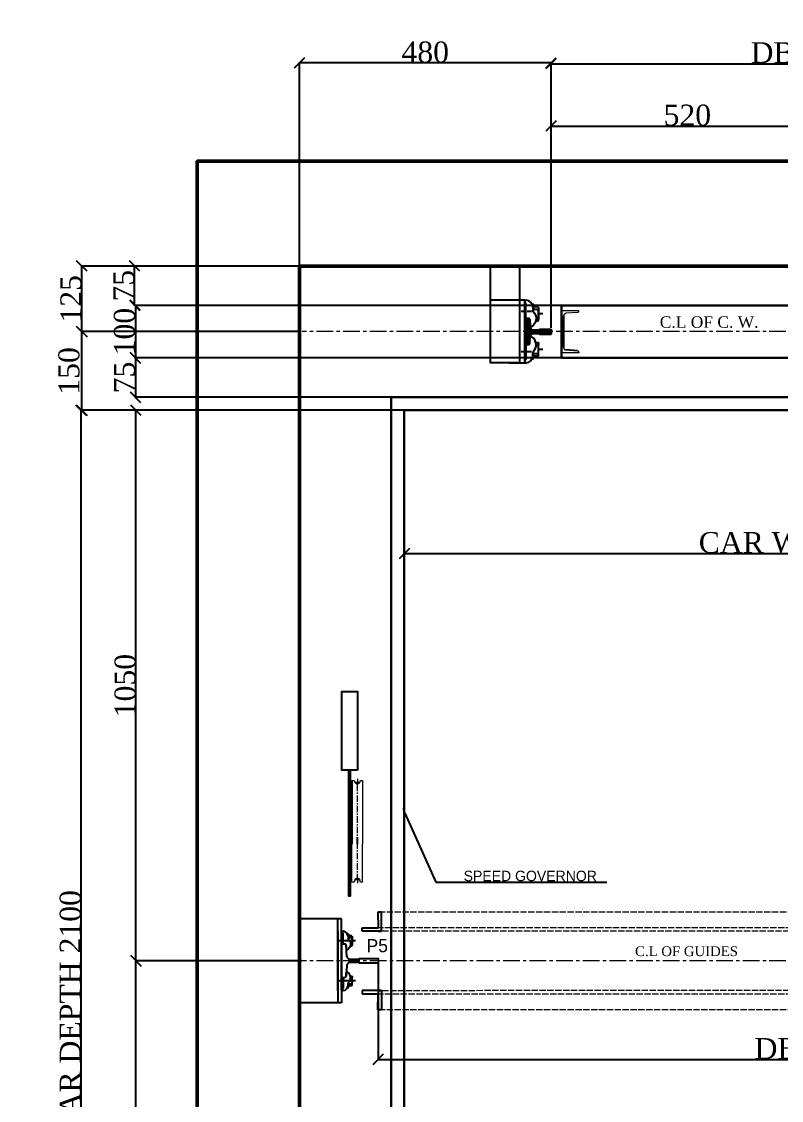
# Model space of a CAD drawing. Header units: millimetres. Extents: x 130 to 3177, y -145 to 3751.
# Drawn here: x 130 to 1579, y 1607 to 3665 of the extents above; entities that cross this region are included whole.
import ezdxf
from ezdxf import colors
from ezdxf.entities.mleader import LeaderData, LeaderLine
from ezdxf.math import Vec2, Vec3

# ---------------------------------------------------------------- set-up
doc = ezdxf.new("R2010")
doc.units = ezdxf.units.MM
for name, pattern in [('ACAD_ISO02W100', [15, 12, -3]), ('ACAD_ISO10W100', [18, 12, -3, 0, -3]), ('CENTER', [50.8, 31.75, -6.35, 6.35, -6.35])]:
    doc.linetypes.add(name, pattern=pattern)
for name, color, linetype in [('7', 6, 'ACAD_ISO10W100'), ('PDF_0', 7, 'Continuous'), ('PDF_gide rail', 7, 'Continuous')]:
    doc.layers.add(name, color=color, linetype=linetype)
for name, color, linetype, lineweight in [('CL', 2, 'CENTER', 0), ('DL', 8, 'ACAD_ISO02W100', 0), ('step&guides', 3, 'Continuous', 30), ('Wall', 1, 'Continuous', 50)]:
    doc.layers.add(name, color=color, linetype=linetype, lineweight=lineweight)
doc.styles.add('nassar2', font='cent.shx', dxfattribs={"height": 60})
doc.styles.add('top', font='cent.shx', dxfattribs={"height": 40})
doc.dimstyles.new('top', dxfattribs={"dimtxt": 35, "dimasz": 20, "dimexe": 1.25, "dimexo": 0.625, "dimtad": 1, "dimtxsty": 'top', "dimblk": 'OBLIQUE', "dimcen": 2.5, "dimadec": 0, "dimazin": 0, "dimtfac": 1, "dimtmove": 0, "dimatfit": 3, "dimldrblk": 'OBLIQUE', "dimfxl": 1, "dimarcsym": 0})
pattern_1 = [(45, (19174.27063, -6297.71146), (-0.08838834765, 0.08838834765), [])]

# ---------------------------------------------------------------- blocks, each defined once
blk = doc.blocks.new('_Oblique')
at = {"color": 0, "linetype": 'ByBlock', "lineweight": -2}
blk.add_line((-0.5, -0.5), (0.5, 0.5), dxfattribs=at)
blk = doc.blocks.new('*D35')
at = {"color": 0, "lineweight": -2, "transparency": 16777216}
for p, q in [((1139.9, 3199.2), (1139.9, 3466.8)), ((1139.9, 3465.6), (1659.9, 3465.6)), ((1659.9, 3431.2), (1659.9, 3466.8))]:
    blk.add_line(p, q, dxfattribs=at)
at = {"layer": 'Defpoints', "color": 0, "transparency": 16777216}
for p in [(1659.9, 3465.6), (1659.9, 3430.5), (1139.9, 3198.6)]:
    blk.add_point(p, dxfattribs=at)
at = {"color": 0, "lineweight": -2, "transparency": 16777216, "xscale": 20, "yscale": 20, "zscale": 20, "rotation": 180}
blk.add_blockref('_Oblique', (1139.9, 3465.6), dxfattribs=at)
at = {"color": 0, "lineweight": -2, "transparency": 16777216, "xscale": 20, "yscale": 20, "zscale": 20}
blk.add_blockref('_Oblique', (1659.9, 3465.6), dxfattribs=at)
at = {"color": 0, "transparency": 16777216, "insert": (1399.9, 3486.2), "char_height": 40, "attachment_point": 5, "style": 'top'}
blk.add_mtext('520', dxfattribs=at)
blk = doc.blocks.new('*D37')
at = {"color": 0, "lineweight": -2, "transparency": 16777216}
for p, q in [((1139.9, 3104), (1139.9, 3585.9)), ((1139.9, 3584.6), (2179.9, 3584.6)), ((2179.9, 3104), (2179.9, 3585.9))]:
    blk.add_line(p, q, dxfattribs=at)
at = {"layer": 'Defpoints', "color": 0, "transparency": 16777216}
for p in [(2179.9, 3584.6), (1139.9, 3103.4), (2179.9, 3103.4)]:
    blk.add_point(p, dxfattribs=at)
at = {"color": 0, "lineweight": -2, "transparency": 16777216, "xscale": 20, "yscale": 20, "zscale": 20, "rotation": 180}
blk.add_blockref('_Oblique', (1139.9, 3584.6), dxfattribs=at)
at = {"color": 0, "lineweight": -2, "transparency": 16777216, "xscale": 20, "yscale": 20, "zscale": 20}
blk.add_blockref('_Oblique', (2179.9, 3584.6), dxfattribs=at)
at = {"color": 0, "transparency": 16777216, "insert": (1659.9, 3605.2), "char_height": 40, "attachment_point": 5, "style": 'top'}
blk.add_mtext('DBG  1040', dxfattribs=at)
blk = doc.blocks.new('*D38')
at = {"color": 0, "lineweight": -2, "transparency": 16777216}
for p, q in [((659.9, 3074.2), (659.9, 3587.1)), ((1139.9, 3585.9), (659.9, 3585.9)), ((1139.9, 3081.1), (1139.9, 3587.1))]:
    blk.add_line(p, q, dxfattribs=at)
at = {"layer": 'Defpoints', "color": 0, "transparency": 16777216}
for p in [(659.9, 3585.9), (659.9, 3073.6), (1139.9, 3080.4)]:
    blk.add_point(p, dxfattribs=at)
at = {"color": 0, "lineweight": -2, "transparency": 16777216, "xscale": 20, "yscale": 20, "zscale": 20, "rotation": 180}
blk.add_blockref('_Oblique', (659.9, 3585.9), dxfattribs=at)
at = {"color": 0, "lineweight": -2, "transparency": 16777216, "xscale": 20, "yscale": 20, "zscale": 20}
blk.add_blockref('_Oblique', (1139.9, 3585.9), dxfattribs=at)
at = {"color": 0, "transparency": 16777216, "insert": (899.9, 3606.5), "char_height": 40, "attachment_point": 5, "style": 'top'}
blk.add_mtext('480', dxfattribs=at)
blk = doc.blocks.new('*D51')
at = {"color": 0, "lineweight": -2, "transparency": 16777216}
for p, q in [((859.2, 2923.6), (242.3, 2923.6)), ((243.5, 823.6), (243.5, 2923.6)), ((1159.2, 823.6), (242.3, 823.6))]:
    blk.add_line(p, q, dxfattribs=at)
at = {"layer": 'Defpoints', "color": 0, "transparency": 16777216}
for p in [(243.5, 2923.6), (859.9, 2923.6), (1159.9, 823.6)]:
    blk.add_point(p, dxfattribs=at)
at = {"color": 0, "lineweight": -2, "transparency": 16777216, "xscale": 20, "yscale": 20, "zscale": 20}
for p, rotation in [((243.5, 2923.6), 90), ((243.5, 823.6), 270)]:
    blk.add_blockref('_Oblique', p, dxfattribs=dict(at, rotation=rotation))
at = {"color": 0, "transparency": 16777216, "insert": (222.9, 1773.6), "char_height": 40, "attachment_point": 5, "rotation": 90, "style": 'top'}
blk.add_mtext('CAR DEPTH 2100', dxfattribs=at)
blk = doc.blocks.new('*D61')
at = {"color": 0, "lineweight": -2, "transparency": 16777216}
for p, q in [((664.2, 1873.6), (346.9, 1873.6)), ((348.1, 823.6), (348.1, 1873.6)), ((464.2, 823.6), (346.9, 823.6))]:
    blk.add_line(p, q, dxfattribs=at)
at = {"layer": 'Defpoints', "color": 0, "transparency": 16777216}
for p in [(348.1, 1873.6), (664.9, 1873.6), (464.9, 823.6)]:
    blk.add_point(p, dxfattribs=at)
at = {"color": 0, "lineweight": -2, "transparency": 16777216, "xscale": 20, "yscale": 20, "zscale": 20}
for p, rotation in [((348.1, 1873.6), 90), ((348.1, 823.6), 270)]:
    blk.add_blockref('_Oblique', p, dxfattribs=dict(at, rotation=rotation))
at = {"color": 0, "transparency": 16777216, "insert": (327.5, 1198.6), "char_height": 40, "attachment_point": 5, "rotation": 90, "style": 'top'}
blk.add_mtext('1050', dxfattribs=at)
blk = doc.blocks.new('*D52')
at = {"color": 0, "lineweight": -2, "transparency": 16777216}
for p, q in [((464.2, 2923.6), (346.9, 2923.6)), ((348.1, 1873.6), (348.1, 2923.6)), ((464.2, 1873.6), (346.9, 1873.6))]:
    blk.add_line(p, q, dxfattribs=at)
at = {"layer": 'Defpoints', "color": 0, "transparency": 16777216}
for p in [(348.1, 2923.6), (464.9, 2923.6), (464.9, 1873.6)]:
    blk.add_point(p, dxfattribs=at)
at = {"color": 0, "lineweight": -2, "transparency": 16777216, "xscale": 20, "yscale": 20, "zscale": 20}
for p, rotation in [((348.1, 2923.6), 90), ((348.1, 1873.6), 270)]:
    blk.add_blockref('_Oblique', p, dxfattribs=dict(at, rotation=rotation))
at = {"color": 0, "transparency": 16777216, "insert": (327.5, 2398.6), "char_height": 40, "attachment_point": 5, "rotation": 90, "style": 'top'}
blk.add_mtext('1050', dxfattribs=at)
blk = doc.blocks.new('*D53')
at = {"color": 0, "lineweight": -2, "transparency": 16777216}
for p, q in [((659.2, 3198.6), (243.5, 3198.6)), ((244.8, 3073.6), (244.8, 3198.6)), ((659.2, 3073.6), (243.5, 3073.6))]:
    blk.add_line(p, q, dxfattribs=at)
at = {"layer": 'Defpoints', "color": 0, "transparency": 16777216}
for p in [(244.8, 3198.6), (659.9, 3198.6), (659.9, 3073.6)]:
    blk.add_point(p, dxfattribs=at)
at = {"color": 0, "lineweight": -2, "transparency": 16777216, "xscale": 20, "yscale": 20, "zscale": 20}
for p, rotation in [((244.8, 3198.6), 90), ((244.8, 3073.6), 270)]:
    blk.add_blockref('_Oblique', p, dxfattribs=dict(at, rotation=rotation))
at = {"color": 0, "transparency": 16777216, "insert": (224.2, 3136.1), "char_height": 40, "attachment_point": 5, "rotation": 90, "style": 'top'}
blk.add_mtext('125', dxfattribs=at)
blk = doc.blocks.new('*D62')
at = {"color": 0, "lineweight": -2, "transparency": 16777216}
for p, q in [((2509.9, 1877.5), (2509.9, 1684.2)), ((809.9, 1868.5), (809.9, 1684.2)), ((809.9, 1685.5), (2509.9, 1685.5))]:
    blk.add_line(p, q, dxfattribs=at)
at = {"layer": 'Defpoints', "color": 0, "transparency": 16777216}
for p in [(2509.9, 1878.1), (809.9, 1869.1), (2509.9, 1685.5)]:
    blk.add_point(p, dxfattribs=at)
at = {"color": 0, "lineweight": -2, "transparency": 16777216, "xscale": 20, "yscale": 20, "zscale": 20, "rotation": 180}
blk.add_blockref('_Oblique', (809.9, 1685.5), dxfattribs=at)
at = {"color": 0, "lineweight": -2, "transparency": 16777216, "xscale": 20, "yscale": 20, "zscale": 20}
blk.add_blockref('_Oblique', (2509.9, 1685.5), dxfattribs=at)
at = {"color": 0, "transparency": 16777216, "insert": (1659.9, 1706.1), "char_height": 40, "attachment_point": 5, "style": 'top'}
blk.add_mtext('DBG 1700', dxfattribs=at)
blk = doc.blocks.new('*D63')
at = {"color": 0, "lineweight": -2, "transparency": 16777216}
for p, q in [((859.9, 2923), (859.9, 2649)), ((2459.9, 2923), (2459.9, 2649)), ((859.9, 2650.3), (2459.9, 2650.3))]:
    blk.add_line(p, q, dxfattribs=at)
at = {"layer": 'Defpoints', "color": 0, "transparency": 16777216}
for p in [(859.9, 2923.6), (2459.9, 2923.6), (2459.9, 2650.3)]:
    blk.add_point(p, dxfattribs=at)
at = {"color": 0, "lineweight": -2, "transparency": 16777216, "xscale": 20, "yscale": 20, "zscale": 20, "rotation": 180}
blk.add_blockref('_Oblique', (859.9, 2650.3), dxfattribs=at)
at = {"color": 0, "lineweight": -2, "transparency": 16777216, "xscale": 20, "yscale": 20, "zscale": 20}
blk.add_blockref('_Oblique', (2459.9, 2650.3), dxfattribs=at)
at = {"color": 0, "transparency": 16777216, "insert": (1659.9, 2670.9), "char_height": 40, "attachment_point": 5, "style": 'top'}
blk.add_mtext('CAR WIDTH 1600', dxfattribs=at)
blk = doc.blocks.new('*D55')
at = {"color": 0, "lineweight": -2, "transparency": 16777216}
for p, q in [((299, 3073.6), (243.5, 3073.6)), ((244.8, 2923.6), (244.8, 3073.6)), ((859.2, 2923.6), (243.5, 2923.6))]:
    blk.add_line(p, q, dxfattribs=at)
at = {"layer": 'Defpoints', "color": 0, "transparency": 16777216}
for p in [(244.8, 3073.6), (299.6, 3073.6), (859.9, 2923.6)]:
    blk.add_point(p, dxfattribs=at)
at = {"color": 0, "lineweight": -2, "transparency": 16777216, "xscale": 20, "yscale": 20, "zscale": 20}
for p, rotation in [((244.8, 3073.6), 90), ((244.8, 2923.6), 270)]:
    blk.add_blockref('_Oblique', p, dxfattribs=dict(at, rotation=rotation))
at = {"color": 0, "transparency": 16777216, "insert": (220.4, 2998.6), "char_height": 40, "attachment_point": 5, "rotation": 90, "style": 'top'}
blk.add_mtext('150', dxfattribs=at)
blk = doc.blocks.new('*D64')
at = {"color": 0, "lineweight": -2, "transparency": 16777216}
for p, q in [((1159.2, 3123.6), (345.6, 3123.6)), ((346.9, 3123.6), (346.9, 3023.6)), ((1159.2, 3023.6), (345.6, 3023.6))]:
    blk.add_line(p, q, dxfattribs=at)
at = {"layer": 'Defpoints', "color": 0, "transparency": 16777216}
for p in [(1159.9, 3123.6), (346.9, 3023.6), (1159.9, 3023.6)]:
    blk.add_point(p, dxfattribs=at)
at = {"color": 0, "lineweight": -2, "transparency": 16777216, "xscale": 20, "yscale": 20, "zscale": 20}
for p, rotation in [((346.9, 3123.6), 90), ((346.9, 3023.6), 270)]:
    blk.add_blockref('_Oblique', p, dxfattribs=dict(at, rotation=rotation))
at = {"color": 0, "transparency": 16777216, "insert": (326.3, 3073.6), "char_height": 40, "attachment_point": 5, "rotation": 90, "style": 'top'}
blk.add_mtext('100', dxfattribs=at)
blk = doc.blocks.new('*D65')
at = {"color": 0, "lineweight": -2, "transparency": 16777216}
for p, q in [((1159.2, 3023.6), (345.6, 3023.6)), ((346.9, 3023.6), (346.9, 2948.6)), ((834.2, 2948.6), (345.6, 2948.6))]:
    blk.add_line(p, q, dxfattribs=at)
at = {"layer": 'Defpoints', "color": 0, "transparency": 16777216}
for p in [(1159.9, 3023.6), (346.9, 2948.6), (834.9, 2948.6)]:
    blk.add_point(p, dxfattribs=at)
at = {"color": 0, "lineweight": -2, "transparency": 16777216, "xscale": 20, "yscale": 20, "zscale": 20}
for p, rotation in [((346.9, 3023.6), 90), ((346.9, 2948.6), 270)]:
    blk.add_blockref('_Oblique', p, dxfattribs=dict(at, rotation=rotation))
at = {"color": 0, "transparency": 16777216, "insert": (326.3, 2986.1), "char_height": 40, "attachment_point": 5, "rotation": 90, "style": 'top'}
blk.add_mtext('75', dxfattribs=at)
blk = doc.blocks.new('*D56')
at = {"color": 0, "lineweight": -2, "transparency": 16777216}
for p, q in [((368.1, 3198.6), (344.4, 3198.6)), ((345.6, 3123.6), (345.6, 3198.6)), ((346.3, 3123.6), (346.9, 3123.6))]:
    blk.add_line(p, q, dxfattribs=at)
at = {"layer": 'Defpoints', "color": 0, "transparency": 16777216}
for p in [(345.6, 3198.6), (368.8, 3198.6), (345.6, 3123.6)]:
    blk.add_point(p, dxfattribs=at)
at = {"color": 0, "lineweight": -2, "transparency": 16777216, "xscale": 20, "yscale": 20, "zscale": 20}
for p, rotation in [((345.6, 3198.6), 90), ((345.6, 3123.6), 270)]:
    blk.add_blockref('_Oblique', p, dxfattribs=dict(at, rotation=rotation))
at = {"color": 0, "transparency": 16777216, "insert": (325, 3161.1), "char_height": 40, "attachment_point": 5, "rotation": 90, "style": 'top'}
blk.add_mtext('75', dxfattribs=at)

msp = doc.modelspace()

# ---------------------------------------------------------------- hatches: boundary and pattern name
h = msp.add_hatch()
h.set_pattern_fill('ANSI31', color=256)
h.set_pattern_definition(pattern_1)
h.paths.add_polyline_path([(1089.853, 3098.702), (1095.152, 3098.702, -0.26508525), (1098.653, 3096.018), (1100.467, 3081.569, 0.36605419), (1105.045, 3077.334), (1117.625, 3077.334), (1117.625, 3078.234), (1139.853, 3078.234), (1139.853, 3073.702), (1089.853, 3073.702)])
h = msp.add_hatch()
h.set_pattern_fill('ANSI31', color=256)
h.set_pattern_definition(pattern_1)
edge = h.paths.add_edge_path()
edge.add_line((1089.853, 3048.23), (1095.152, 3048.23))
edge.add_arc((1094.548, 3052.643), 4.453, 277.78596, 337.173125)
edge.add_line((1098.653, 3050.915), (1100.467, 3065.363))
edge.add_arc((1105.261, 3064.773), 4.83, 452.566246, 532.987701, ccw=False)
edge.add_line((1105.045, 3069.599), (1117.625, 3069.599))
edge.add_line((1117.625, 3069.599), (1117.625, 3068.698))
edge.add_line((1117.625, 3068.698), (1139.853, 3068.698))
edge.add_line((1139.853, 3068.698), (1139.853, 3073.702))
edge.add_line((1139.853, 3073.702), (1089.853, 3073.702))
edge.add_line((1089.853, 3073.702), (1089.853, 3048.23))

# ---------------------------------------------------------------- linework, layer by layer
for p, q in [((664.853, 3198.584), (2654.853, 3198.584)), ((1089.853, 3098.466), (1089.853, 3133.518)), ((1095.152, 3098.702), (1089.853, 3098.702)), ((1089.853, 3098.466), (1089.853, 3048.466)), ((1163.629, 3103.302), (1163.629, 3043.356)), ((1105.045, 3077.334), (1117.625, 3077.334)), ((1105.045, 3069.982), (1117.625, 3069.982)), ((1117.625, 3077.334), (1117.625, 3078.352)), ((1117.625, 3078.352), (1139.853, 3078.352)), ((1117.625, 3078.234), (1139.853, 3078.234)), ((1117.625, 3070.071), (1117.625, 3069.052)), ((1117.625, 3069.052), (1139.853, 3069.052)), ((1117.625, 3068.934), (1139.853, 3068.934)), ((1139.853, 3078.352), (1139.853, 3069.052)), ((1139.853, 3078.352), (1139.853, 3069.052)), ((1139.853, 3069.052), (1139.853, 3078.352)), ((1139.853, 3078.234), (1139.853, 3068.934)), ((1139.853, 3078.234), (1139.853, 3068.934)), ((1095.152, 3048.702), (1089.853, 3048.702)), ((1089.853, 3048.466), (1089.853, 3013.886)), ((1095.152, 3048.702), (1089.988, 3048.702)), ((759.99, 2217.722), (759.99, 2096.057)), ((770.523, 2096.057), (770.523, 2109.383)), ((739.853, 1953.584), (659.853, 1953.584)), ((739.853, 1906.084), (739.853, 1841.084)), ((809.853, 1878.084), (809.853, 1869.084)), ((739.853, 1793.584), (659.853, 1793.584))]:
    msp.add_line(p, q)
at = {"ltscale": 5, "transparency": 33554666}
for p, q in [((816.371, 1966.659), (809.797, 1966.649)), ((809.797, 1966.649), (809.843, 1936.702)), ((816.427, 1930.138), (816.371, 1966.659)), ((779.896, 1936.656), (809.843, 1936.702)), ((779.906, 1930.082), (779.896, 1936.656)), ((816.427, 1930.138), (779.906, 1930.082)), ((809.853, 1930.128), (816.427, 1930.138)), ((779.906, 1817.086), (779.896, 1810.513)), ((779.896, 1810.513), (809.843, 1810.467)), ((816.427, 1817.03), (779.906, 1817.086)), ((809.853, 1817.04), (816.427, 1817.03)), ((816.427, 1817.03), (816.371, 1780.51)), ((809.797, 1780.52), (809.843, 1810.467)), ((816.371, 1780.51), (809.797, 1780.52))]:
    msp.add_line(p, q, dxfattribs=at)
for points in [[(1079.853, 3013.886), (1024.441, 3013.886), (1024.441, 3198.584), (1079.853, 3198.584)], [(770.55, 2237.3), (740.55, 2237.3), (740.55, 2387.3), (770.55, 2387.3)], [(757.542, 2237.3), (753.558, 2237.3), (753.562, 1997.67), (757.546, 1997.67)]]:
    msp.add_lwpolyline(points, close=True)
for points in [[(1089.853, 3133.518), (1024.441, 3133.518)], [(1089.853, 3013.65), (1059.853, 3013.65)]]:
    msp.add_lwpolyline(points)
at = {"color": 7, "linetype": 'Continuous', "lineweight": 20, "true_color": 0x000007}
for points in [[(759.99, 2217.722), (764.203, 2217.722), (765.783, 2214.035)], [(770.523, 2220.882), (770.523, 2213.509), (766.837, 2213.509)], [(770.523, 2210.875), (770.523, 2213.509), (770.523, 2213.509)], [(773.683, 2213.509), (770.523, 2213.509), (770.523, 2213.509)], [(770.523, 2197.181), (770.523, 2210.875), (770.523, 2210.875)], [(775.264, 2214.035), (776.317, 2217.722), (780.004, 2217.722), (780.004, 2096.057)], [(770.523, 2191.914), (770.523, 2194.548), (770.523, 2194.548)], [(770.523, 2177.167), (770.523, 2189.281), (770.523, 2189.281)], [(770.523, 2171.9), (770.523, 2174.534), (770.523, 2174.534)], [(770.523, 2157.153), (770.523, 2169.267), (770.523, 2169.267)], [(770.523, 2151.886), (770.523, 2154.519), (770.523, 2154.519)], [(770.523, 2137.139), (770.523, 2149.779), (770.523, 2149.779)], [(770.523, 2131.872), (770.523, 2134.505), (770.523, 2134.505)], [(770.523, 2117.124), (770.523, 2129.238), (770.523, 2129.238)], [(770.523, 2111.858), (770.523, 2114.491), (770.523, 2114.491)], [(759.99, 2023.901), (759.99, 2096.057), (759.99, 2096.057)], [(770.523, 2087.103), (770.523, 2096.057), (770.523, 2096.057)], [(770.523, 2082.363), (770.523, 2084.996), (770.523, 2084.996)], [(770.523, 2067.616), (770.523, 2079.73), (770.523, 2079.73)], [(780.004, 2023.901), (780.004, 2096.057), (780.004, 2096.057), (780.004, 2096.057)], [(770.523, 2062.349), (770.523, 2064.456), (770.523, 2064.456)], [(770.523, 2047.075), (770.523, 2059.715), (770.523, 2059.715)], [(770.523, 2042.335), (770.523, 2044.968), (770.523, 2044.968)], [(770.523, 2030.748), (770.523, 2039.701), (770.523, 2039.701)], [(765.783, 2027.587), (764.203, 2023.901), (759.99, 2023.901)], [(770.523, 2030.748), (770.523, 2028.114), (766.837, 2028.114)], [(773.683, 2028.114), (770.523, 2028.114), (770.523, 2021.794)], [(780.004, 2023.901), (776.317, 2023.901), (775.264, 2027.587)]]:
    msp.add_lwpolyline(points, dxfattribs=at)
for points in [[(770.523, 2210.875), (768.417, 2210.875), (766.31, 2212.455), (765.783, 2214.562)], [(775.264, 2214.562), (774.737, 2212.455), (772.63, 2210.875), (770.523, 2210.875)], [(765.783, 2028.114), (766.31, 2030.221), (768.417, 2031.274), (770.523, 2031.274)], [(770.523, 2031.274), (772.63, 2031.274), (774.737, 2030.221), (775.264, 2028.114)]]:
    msp.add_open_spline(points, degree=3, dxfattribs=at)
at = {"color": 7, "linetype": 'Continuous', "lineweight": 20}
msp.add_open_spline([(770.523, 2031.274), (772.63, 2031.274), (774.737, 2030.221), (775.264, 2028.114)], degree=3, dxfattribs=at)
at = {"layer": 'CL'}
for p, q in [((2654.853, 3073.584), (664.853, 3073.584)), ((2654.853, 1873.584), (664.853, 1873.584))]:
    msp.add_line(p, q, dxfattribs=at)
at = {"layer": 'DL'}
for p, q in [((2503.335, 1966.659), (809.797, 1966.395)), ((2530.027, 1936.671), (779.896, 1936.341)), ((2539.8, 1930.138), (779.906, 1930.082)), ((2539.8, 1817.03), (779.905, 1816.754)), ((2530.027, 1810.498), (809.843, 1810.284)), ((2503.335, 1780.51), (814.322, 1780.254))]:
    msp.add_line(p, q, dxfattribs=at)
at = {"layer": 'PDF_0', "lineweight": 25}
for points in [[(1089.853, 3133.518), (1092.354, 3133.518)], [(1089.853, 3130.054), (1089.853, 3016.878)], [(1089.853, 3016.878), (1089.853, 3130.054)], [(1089.853, 3130.054), (1089.853, 3016.878)], [(1093.182, 3111.713), (1083.168, 3111.713)], [(1091.866, 3100.811), (1091.866, 3126.684)], [(1095.117, 3111.713), (1094.078, 3111.713)], [(1102.384, 3111.713), (1095.743, 3111.713)], [(1105.047, 3120.338), (1105.047, 3114.48)], [(1115.298, 3120.826), (1106.023, 3120.826)], [(1115.298, 3107.645), (1114.322, 3107.645)], [(1116.254, 3118.185), (1116.254, 3096.705)], [(1124.086, 3107.645), (1116.275, 3107.645)], [(1124.086, 3107.645), (1116.275, 3107.645)], [(1097.236, 3098.858), (1095.283, 3098.858), (1092.667, 3098.947)], [(1099.189, 3096.417), (1100.165, 3084.701)], [(1111.393, 3099.346), (1115.298, 3099.346)], [(1091.866, 3046.594), (1091.866, 3020.721)], [(1097.236, 3048.547), (1095.283, 3048.547), (1092.667, 3048.458)], [(1099.189, 3050.988), (1100.165, 3062.704)], [(1111.393, 3048.058), (1115.298, 3048.058)], [(1116.254, 3029.22), (1116.254, 3050.699)], [(1093.182, 3035.221), (1083.168, 3035.221)], [(1095.117, 3035.221), (1094.078, 3035.221)], [(1102.384, 3035.221), (1095.743, 3035.221)], [(1105.047, 3027.067), (1105.047, 3032.925)], [(1115.298, 3026.579), (1106.023, 3026.579)], [(1115.298, 3039.76), (1114.322, 3039.76)], [(1124.086, 3039.76), (1116.275, 3039.76)], [(1124.086, 3039.76), (1116.275, 3039.76)], [(1190.534, 3037.22), (1167.877, 3038.636)], [(1089.853, 3013.886), (1092.354, 3013.886)], [(733.361, 1816.996), (733.361, 1953.584)], [(739.853, 1816.996), (739.853, 1953.584)], [(733.361, 1930.172), (733.361, 1816.996)], [(733.361, 1816.996), (733.361, 1930.172)], [(733.361, 1930.172), (733.361, 1816.996)], [(733.361, 1930.172), (733.361, 1793.584)], [(739.853, 1930.172), (739.853, 1816.996)], [(739.853, 1930.172), (743.66, 1930.172)], [(739.853, 1930.172), (739.853, 1793.584)], [(741.237, 1927.404), (739.853, 1927.404)], [(742.622, 1930.172), (742.622, 1930.172)], [(743.314, 1906.985), (743.314, 1925.327)], [(752.658, 1920.828), (752.658, 1916.675)], [(759.925, 1921.174), (753.35, 1921.174)], [(760.603, 1919.302), (760.603, 1904.075)], [(733.624, 1911.83), (732.585, 1911.83)], [(740.891, 1911.83), (734.25, 1911.83)], [(742.276, 1911.83), (741.583, 1911.83)], [(749.889, 1911.83), (742.968, 1911.83)], [(747.121, 1905.601), (745.736, 1905.601), (743.889, 1905.76)], [(748.963, 1902.758), (749.333, 1895.572)], [(749.197, 1895.565), (749.197, 1895.565)], [(751.273, 1911.83), (750.235, 1911.83)], [(758.541, 1911.83), (751.62, 1911.83)], [(757.157, 1905.947), (759.925, 1905.947)], [(759.925, 1911.83), (758.887, 1911.83)], [(767.193, 1911.83), (760.271, 1911.83)], [(733.624, 1835.338), (732.585, 1835.338)], [(740.891, 1835.338), (734.25, 1835.338)], [(742.276, 1835.338), (741.583, 1835.338)], [(749.889, 1835.338), (742.968, 1835.338)], [(743.314, 1840.183), (743.314, 1821.841)], [(748.963, 1844.41), (749.333, 1851.597)], [(749.197, 1851.604), (749.197, 1851.604)], [(751.273, 1835.338), (750.235, 1835.338)], [(758.541, 1835.338), (751.62, 1835.338)], [(757.157, 1841.222), (759.925, 1841.222)], [(759.925, 1835.338), (758.887, 1835.338)], [(767.193, 1835.338), (760.271, 1835.338)], [(760.603, 1827.866), (760.603, 1843.094)], [(741.237, 1819.765), (739.853, 1819.765)], [(739.853, 1816.996), (743.66, 1816.996)], [(742.622, 1816.996), (742.622, 1816.996)], [(752.658, 1826.34), (752.658, 1830.493)], [(759.925, 1825.994), (753.35, 1825.994)]]:
    msp.add_lwpolyline(points, dxfattribs=at)
for points in [[(1106.035, 3112.043, -0.4769017), (1103.07, 3083.591, -0.14500939), (1101.874, 3083.236)], [(1104.07, 3125.708), (1106.023, 3125.708), (1106.023, 3112.039, -0.19879356), (1105.047, 3114.235)], [(1115.302, 3120.427, -0.42555746), (1115.298, 3115.944), (1106.023, 3115.944)], [(1110.905, 3094.464), (1115.298, 3094.464, 0.42555746), (1115.302, 3098.948)], [(1106.035, 3035.362, 0.4769017), (1103.07, 3063.814, 0.14500939), (1101.874, 3064.168)], [(1110.905, 3052.94), (1115.298, 3052.94, -0.42555746), (1115.302, 3048.457)], [(1104.07, 3021.697), (1106.023, 3021.697), (1106.023, 3035.366, 0.19879356), (1105.047, 3033.169)], [(1115.302, 3026.977, 0.42555746), (1115.298, 3031.461), (1106.023, 3031.461)], [(753.358, 1914.948, -0.4769017), (751.256, 1894.778, -0.14500939), (750.408, 1894.526)], [(751.966, 1924.635), (753.35, 1924.635), (753.35, 1914.945, -0.19879356), (752.658, 1916.502)], [(759.928, 1920.892, -0.42555746), (759.925, 1917.713), (753.35, 1917.713)], [(756.811, 1902.486), (759.925, 1902.486, 0.42555746), (759.928, 1905.664)], [(753.358, 1832.221, 0.4769017), (751.256, 1852.391, 0.14500939), (750.408, 1852.642)], [(751.966, 1822.534), (753.35, 1822.534), (753.35, 1832.224, 0.19879356), (752.658, 1830.666)], [(756.811, 1844.682), (759.925, 1844.682, -0.42555746), (759.928, 1841.504)], [(759.928, 1826.277, 0.42555746), (759.925, 1829.455), (753.35, 1829.455)]]:
    msp.add_lwpolyline(points, format="xyb", dxfattribs=at)
at = {"layer": 'PDF_0', "lineweight": 13}
msp.add_lwpolyline([(1190.534, 3037.22), (1191.006, 3037.22), (1191.478, 3036.748), (1191.95, 3036.276), (1192.422, 3035.804), (1192.894, 3035.332), (1192.894, 3034.86), (1192.894, 3033.444), (1159.853, 3033.444), (1159.853, 3113.686), (1192.422, 3113.686), (1192.422, 3112.27), (1192.422, 3111.798), (1192.422, 3111.326), (1191.95, 3110.854), (1191.95, 3110.382), (1191.478, 3110.382), (1191.006, 3109.91), (1190.534, 3109.91), (1190.062, 3109.91), (1168.349, 3108.494)], dxfattribs=at)
at = {"layer": 'PDF_0', "lineweight": 25}
for centre, radius, start, end in [((1088.807, 3126.554), 3.062, 2.434631, 70.02521), ((1091.204, 3119.718), 13.848, 1.552295, 85.235699), ((1082.836, 3107.401), 33.439, 345.750386, 14.249614), ((1093.997, 3100.623), 2.139, 174.959214, 231.567757), ((1096.096, 3095.944), 3.129, 8.692489, 68.627127), ((1101.436, 3084.455), 1.295, 169.047572, 289.745947), ((1093.997, 3046.782), 2.139, 128.432243, 185.040786), ((1096.096, 3051.46), 3.129, 291.372873, 351.307511), ((1082.836, 3040.004), 33.439, 345.750386, 14.249614), ((1091.204, 3027.686), 13.848, 274.764301, 358.447705), ((1088.807, 3020.851), 3.062, 289.97479, 357.565369), ((741.145, 1925.235), 2.171, 2.434631, 87.565369), ((742.844, 1920.389), 9.817, 1.552295, 85.235699), ((736.912, 1911.657), 23.705, 345.750386, 14.249614), ((744.517, 1906.803), 1.217, 171.37106, 238.964463), ((746.601, 1903.152), 2.503, 19.297379, 78.009648), ((750.449, 1895.645), 1.119, 183.74321, 267.900618), ((750.449, 1851.524), 1.119, 92.099382, 176.25679), ((744.517, 1840.366), 1.217, 121.035537, 188.62894), ((736.912, 1835.511), 23.705, 345.750386, 14.249614), ((741.145, 1821.934), 2.171, 272.434631, 357.565369), ((742.844, 1826.779), 9.817, 274.764301, 358.447705)]:
    msp.add_arc(centre, radius, start, end, dxfattribs=at)
at = {"layer": 'PDF_0', "lineweight": 13}
for centre, radius, start, end in [((1169.671, 3102.551), 6.088, 102.536666, 172.915956), ((1168.673, 3043.649), 5.052, 183.31753, 266.638158)]:
    msp.add_arc(centre, radius, start, end, dxfattribs=at)
at = {"layer": 'PDF_gide rail', "lineweight": 25}
for points in [[(1098.653, 3096.018), (1100.439, 3081.497)], [(1098.653, 3051.387), (1100.439, 3065.908)], [(1098.653, 3051.387), (1100.439, 3065.908)], [(745.747, 1841.558), (739.853, 1841.084), (739.853, 1906.084), (739.853, 1906.084)], [(745.747, 1905.611), (739.853, 1906.084), (739.853, 1841.084), (739.853, 1841.084)], [(750.032, 1881.972), (748.963, 1903.98)], [(755.429, 1876.584), (774.582, 1876.584), (774.582, 1878.084), (809.853, 1878.084), (809.853, 1869.084), (774.582, 1869.084), (774.582, 1870.584), (755.429, 1870.584)], [(750.032, 1865.196), (748.963, 1844.41)]]:
    msp.add_lwpolyline(points, dxfattribs=at)
for centre, radius, start, end in [((1094.548, 3094.29), 4.453, 22.826875, 82.21404), ((1104.939, 3065.47), 4.514, 88.658898, 175.558563), ((1105.261, 3082.159), 4.83, 186.566958, 267.433754), ((1094.548, 3053.115), 4.453, 277.78596, 337.173125), ((1094.548, 3053.115), 4.453, 277.78596, 337.173125), ((745.07, 1901.608), 4.059, 16.461538, 80.409321), ((757.433, 1883.989), 7.671, 195.2431, 254.857488), ((757.433, 1863.179), 7.671, 105.142512, 164.7569), ((745.07, 1845.56), 4.059, 279.590679, 343.538462), ((745.07, 1845.56), 4.059, 279.590679, 343.538462)]:
    msp.add_arc(centre, radius, start, end, dxfattribs=at)
at = {"layer": 'step&guides'}
for p, q in [((834.853, 2948.584), (2484.853, 2948.584)), ((834.853, 2948.584), (834.853, 798.584)), ((859.853, 2923.584), (2459.853, 2923.584)), ((859.853, 2923.584), (859.853, 823.584))]:
    msp.add_line(p, q, dxfattribs=at)
msp.add_lwpolyline([(1159.853, 3023.584), (2159.853, 3023.565), (2159.853, 3123.565), (1159.853, 3123.584)], close=True, dxfattribs=at)
at = {"layer": 'Wall'}
for points in [[(2294.853, 498.584), (2854.853, 498.584), (2854.853, 3398.584), (464.853, 3398.584), (464.853, 498.584), (1024.853, 498.584)], [(1024.853, 698.584), (659.853, 698.584), (659.853, 3198.584), (2659.853, 3198.584), (2659.853, 698.584), (2294.853, 698.584)]]:
    msp.add_lwpolyline(points, dxfattribs=at)

# ---------------------------------------------------------------- texts
at = {"linetype": 'ACAD_ISO02W100', "ltscale": 4, "transparency": 33554666, "insert": (787.828, 1915.177), "char_height": 25, "attachment_point": 1}
msp.add_mtext_dynamic_manual_height_columns('P5', width=377.71746, gutter_width=125, heights=[0], dxfattribs=at)
at = {"layer": '7', "ltscale": 4, "attachment_point": 1}
for s, width, gutter_width, insert, char_height in [('{\\Fcent|c0;C.L OF C. W.}', 920.85121, 12.5, (1347.321, 3102.847), 22), ('{\\Fcadnw-1|c0;SPEED GOVERNOR}', 812.66208, 175, (973.192, 2045.593), 20), ('\\pxt1;{\\Fcent|c0;C.L OF GUIDES}', 686.44118, 9.318, (1300.224, 1901.346), 18.63605)]:
    msp.add_mtext_dynamic_manual_height_columns(s, width=width, gutter_width=gutter_width, heights=[0], dxfattribs=dict(at, insert=insert, char_height=char_height))

# ---------------------------------------------------------------- dimensions: what is measured, and where the dimension line sits
for base, p1, p2, text, picture, middle in [((2179.853, 3584.601), (1139.853, 3103.352), (2179.853, 3103.352), 'DBG  <>', '*D37', (1659.853, 3584.601)), ((2459.853, 2650.257), (859.853, 2923.584), (2459.853, 2923.584), 'CAR WIDTH <>', '*D63', (1659.853, 2650.257)), ((2509.853, 1685.462), (809.853, 1869.084), (2509.853, 1878.084), 'DBG <>', '*D62', (1659.853, 1685.462))]:
    dim = msp.add_linear_dim(base=base, p1=p1, p2=p2, text=text, dimstyle='top')
    dim.commit()
    dim.dimension.update_dxf_attribs({"geometry": picture, "text_midpoint": middle, "dimtype": 160})
for base, p1, p2, picture, middle in [((659.853, 3585.851), (1139.853, 3080.428), (659.853, 3073.584), '*D38', (899.853, 3585.851)), ((1659.853, 3465.568), (1139.853, 3198.584), (1659.853, 3430.532), '*D35', (1399.853, 3465.568))]:
    dim = msp.add_linear_dim(base=base, p1=p1, p2=p2, dimstyle='top')
    dim.commit()
    dim.dimension.update_dxf_attribs({"geometry": picture, "text_midpoint": middle, "dimtype": 160})
for base, p1, p2, picture, middle in [((244.796, 3198.584), (659.853, 3073.584), (659.853, 3198.584), '*D53', (244.796, 3136.084)), ((348.138, 2923.584), (464.853, 1873.584), (464.853, 2923.584), '*D52', (348.138, 2398.584)), ((348.138, 1873.584), (464.853, 823.584), (664.853, 1873.584), '*D61', (348.138, 1198.584))]:
    dim = msp.add_linear_dim(base=base, p1=p1, p2=p2, angle=90, dimstyle='top')
    dim.commit()
    dim.dimension.update_dxf_attribs({"geometry": picture, "text_midpoint": middle, "dimtype": 160})
for base, p1, p2, picture, middle in [((345.638, 3198.584), (345.638, 3123.584), (368.763, 3198.584), '*D56', (345.638, 3161.084)), ((346.888, 3023.584), (1159.853, 3123.584), (1159.853, 3023.584), '*D64', (346.888, 3073.584)), ((244.796, 3073.584), (859.853, 2923.584), (299.626, 3073.584), '*D55', (241.046, 2998.584)), ((346.888, 2948.584), (1159.853, 3023.584), (834.853, 2948.584), '*D65', (346.888, 2986.084))]:
    dim = msp.add_linear_dim(base=base, p1=p1, p2=p2, angle=90, dimstyle='top', override={"dimtmove": 1})
    dim.commit()
    dim.dimension.update_dxf_attribs({"geometry": picture, "text_midpoint": middle, "dimtype": 160})
dim = msp.add_linear_dim(base=(243.546, 2923.584), p1=(1159.853, 823.584), p2=(859.853, 2923.584), angle=90, text='CAR DEPTH <>', dimstyle='top')
dim.commit()
dim.dimension.update_dxf_attribs({"geometry": '*D51', "text_midpoint": (243.546, 1773.584), "dimtype": 160})

# ---------------------------------------------------------------- leaders
ml = msp.add_multileader_mtext('Standard')
ml.set_content('', color=256, style='nassar2')
ml.set_leader_properties()
ml.build(insert=Vec2(0, 0))
ml.multileader.update_dxf_attribs({"text_left_attachment_type": 6, "text_right_attachment_type": 6, "arrow_head_size": 12})
ctx = ml.context
ctx.base_point, ctx.char_height, ctx.arrow_head_size, ctx.landing_gap_size, ctx.plane_origin = Vec3(1246.126, 2023.537), 60, 12, 0.09, Vec3(780.299, 2066.174)
ctx.left_attachment, ctx.right_attachment = 6, 6
notes = []
notes.append((ctx, [(0, (1, 1, 0), (920.176, 2023.537), (1, 0), 325.95, [(0, [(855.967, 2165.988)], 0, [])])]))
ctx.mtext.insert, ctx.mtext.flow_direction = Vec3(1246.216, 2083.537), 5
for ctx, leaders in notes:
    for number, flags, end, landing, length, lines in leaders:
        leader = LeaderData()
        leader.index, (leader.has_last_leader_line, leader.has_dogleg_vector, leader.attachment_direction) = number, flags
        leader.last_leader_point, leader.dogleg_vector, leader.dogleg_length = Vec3(end), Vec3(landing), length
        for number, points, colour, breaks in lines:
            line = LeaderLine()
            line.index, line.vertices, line.color, line.breaks = number, Vec3.list(points), colors.encode_raw_color(colour), breaks
            leader.lines.append(line)
        ctx.leaders.append(leader)

doc.saveas('drawing.dxf')
